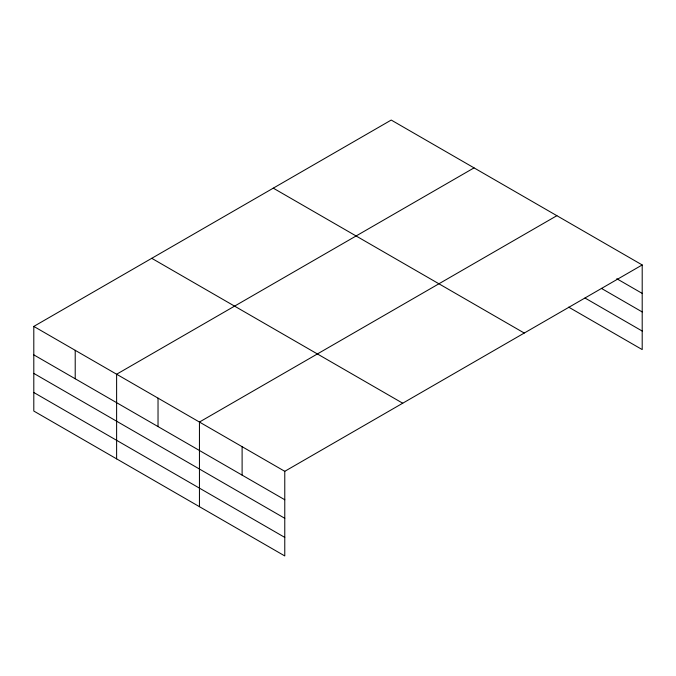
<?xml version="1.0" encoding="UTF-8"?>
<svg xmlns="http://www.w3.org/2000/svg" width="676" height="676" viewBox="0 0 676 676"><rect width="100%" height="100%" fill="white"/><g stroke="black" fill="none" stroke-linecap="round" stroke-linejoin="round"><path stroke-width="1.01" d="M33.8 326.415L284.773 471.316L284.773 555.942L33.8 411.05L33.8 326.415L391.227 120.058L642.2 264.95L642.2 349.585L568.668 307.132M474.045 167.876L116.618 374.234L116.618 458.86M556.872 215.686L199.445 422.044L199.445 506.679M284.773 471.316L642.2 264.95M616.782 278.723L642.2 293.392M601.353 288.356L642.2 311.94M585.01 298.023L642.2 331.046M273.273 188.156L524.246 333.048M151.754 258.316L402.727 403.217M33.8 354.858L284.773 499.75M33.8 373.397L284.773 518.298M33.8 392.502L284.773 537.403M242.109 446.684L242.109 475.118M158.032 398.139L158.032 426.581M75.213 350.32L75.213 378.763"/></g></svg>
